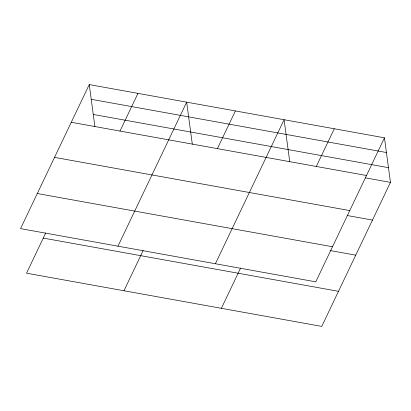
<?xml version="1.0" encoding="UTF-8"?>
<svg xmlns="http://www.w3.org/2000/svg" width="411" height="411" viewBox="0 0 411 411"><rect width="100%" height="100%" fill="white"/><g stroke="black" fill="none" stroke-linecap="round" stroke-linejoin="round"><path stroke-width="0.62" d="M89.249 84.594L20.55 228.624L315.766 281.838L384.465 137.808L89.249 84.594L94.905 126.706M45.734 232.934L26.535 273.192L321.751 326.406L390.45 182.376L384.465 137.808M119.981 131.068L137.957 93.374M117.972 246.184L186.671 102.154L192.327 144.271M123.958 290.752L143.156 250.494M217.404 148.628L235.38 110.934M215.395 263.744L284.093 119.714L289.75 161.831M221.38 308.317L240.579 268.059M316.3 166.455L334.277 128.761M91.227 99.298L386.438 152.517M93.261 114.453L388.477 167.673M71.273 122.283L366.489 175.502M365.358 177.855L390.45 182.376M54.535 157.377L349.751 210.596M347.377 215.549L372.474 220.07M37.288 193.53L332.504 246.749M330.012 250.525L355.736 255.164M43.273 238.097L338.489 291.317"/></g></svg>
